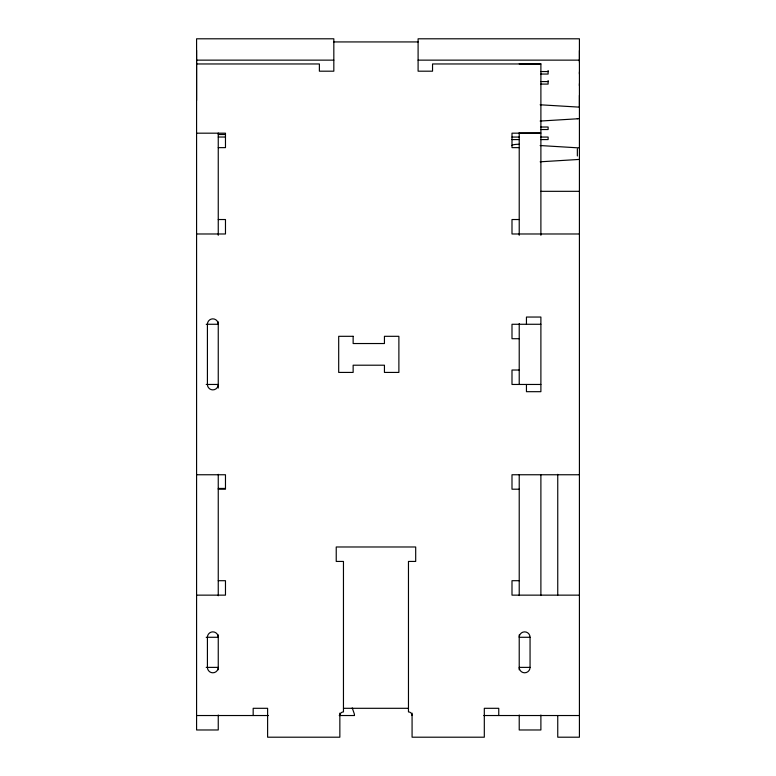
<?xml version="1.0" encoding="UTF-8"?>
<svg xmlns="http://www.w3.org/2000/svg" width="776" height="776" viewBox="0 0 776 776"><rect width="100%" height="100%" fill="white"/><g stroke="black" fill="none" stroke-linecap="round" stroke-linejoin="round"><path stroke-width="1.16" d="M196.58 100.463L196.58 50.294M579.42 95.361L579.42 107.098L578.896 107.098A7.275 1.271 0 0 1 577.393 107.02L540.144 104.789M579.42 85.758L579.42 71.877M579.42 62.284L579.42 50.537M540.144 121.056L577.354 118.796M540.144 161.806L577.354 159.546M333.825 41.933L418.099 41.933M196.58 60.14L333.825 60.14M418.099 60.14L579.42 60.14M519.222 63.865L540.891 63.865L540.891 235.283M196.58 63.962L319.382 63.962L319.382 71.188L333.825 71.188L333.825 38.8L196.58 38.8L196.58 729.973L218.25 729.973L218.25 715.006M540.891 63.962L432.542 63.962L432.542 71.188L418.099 71.188L418.099 38.8L579.42 38.8L579.42 74.021M540.891 71.547L548.118 71.547M540.891 74.05L548.118 74.05L548.118 70.49M540.891 81.577L548.118 81.577M540.891 84.089L548.118 84.089L548.118 80.529M540.891 127.021L548.118 127.021L548.118 129.534L540.891 129.534M519.222 133.094L540.891 133.094L511.995 133.181L511.995 147.634L519.222 147.634M196.58 133.181L225.476 133.181L225.476 147.634L218.25 147.634M218.25 134.51L225.476 134.51M218.25 137.022L225.476 137.022M511.995 137.061L519.222 137.061M540.891 137.061L548.118 137.061L548.118 139.573L540.891 139.573M511.995 139.573L519.222 139.573M540.891 191.323L579.42 191.323M218.25 219.53L225.476 219.53L225.476 233.983L196.58 233.983M519.222 219.53L511.995 219.53L511.995 233.983L579.42 233.983M206.212 324.271L218.25 324.271A5.413 5.413 0 0 0 212.837 318.849A5.413 5.413 0 0 0 207.415 324.271L207.415 384.459A5.413 5.413 0 0 0 212.837 389.882A5.413 5.413 0 0 0 218.25 384.459L206.212 384.459M540.891 324.271L511.995 324.271L511.995 338.714L519.222 338.714M519.222 370.016L511.995 370.016L511.995 384.459L540.891 384.459M196.58 474.757L225.476 474.757L225.476 489.2L218.25 489.2M579.42 474.757L511.995 474.757L511.995 489.2L519.222 489.2M218.25 488.443L225.476 488.443M218.25 580.7L225.476 580.7L225.476 595.143L196.58 595.143M519.222 580.7L511.995 580.7L511.995 595.143L579.42 595.143M206.212 637.28L218.25 637.28A5.413 5.413 0 0 0 212.837 631.858A5.413 5.413 0 0 0 207.415 637.28L207.415 667.379A5.413 5.413 0 0 0 212.837 672.792A5.413 5.413 0 0 0 218.25 667.379L206.212 667.379M530.057 637.28L519.222 637.28A5.413 5.413 0 0 1 524.644 631.858A5.413 5.413 0 0 1 530.057 637.28L530.057 667.379A5.413 5.413 0 0 1 524.644 672.792A5.413 5.413 0 0 1 519.222 667.379L530.057 667.379M343.458 708.304L408.467 708.304M196.58 715.53L268.438 715.53M339.209 715.53L354.467 715.53A7.217 7.217 0 0 0 354.166 713.464L352.217 707.877M483.768 715.53L579.42 715.53M540.144 145.539L577.354 147.799A7.246 1.232 0 0 0 579.42 147.828M579.42 83.624L579.42 737.2L557.75 737.2L557.75 715.53M577.354 148.876L577.354 155.986M557.75 474.33L557.75 595.143M540.891 474.757L540.891 595.551M540.891 715.006L540.891 729.973L519.222 729.973L519.222 715.006M526.448 324.271L526.448 317.045L540.891 317.045L540.891 391.686L526.448 391.686L526.448 384.459M519.222 132.764L519.222 235.283M519.222 323.563L519.222 384.459M519.222 474.757L519.222 595.551M519.222 634.875L519.222 669.785M498.755 715.53L498.755 708.304L484.311 708.304L484.311 737.2L412.075 737.2L412.075 713.125M339.849 713.125L339.849 737.2L267.613 737.2L267.613 708.304L253.17 708.304L253.17 715.53M218.25 133.016L218.25 235.303M218.25 321.865L218.25 388.078M218.25 474.33L218.25 595.755M218.25 634.875L218.25 669.785M577.305 159.516A7.236 1.3 0 0 1 579.42 159.458M511.995 145.519A7.226 1.261 0.1 0 1 519.222 144.258M577.276 118.757A7.236 1.3 0 0 1 579.42 118.699M339.849 715.53A3.608 3.608 0 0 1 343.458 711.922L343.458 561.436L336.231 561.436L336.231 546.983L415.693 546.983L415.693 561.436L408.467 561.436L408.467 711.922A3.608 3.608 0 0 1 412.075 715.53M353.138 336.309L338.695 336.309L338.695 372.422L353.138 372.422L353.138 365.205L384.44 365.205L384.44 372.422L398.883 372.422L398.883 336.309L384.44 336.309L384.44 343.535L353.138 343.535L353.138 336.309"/></g></svg>
